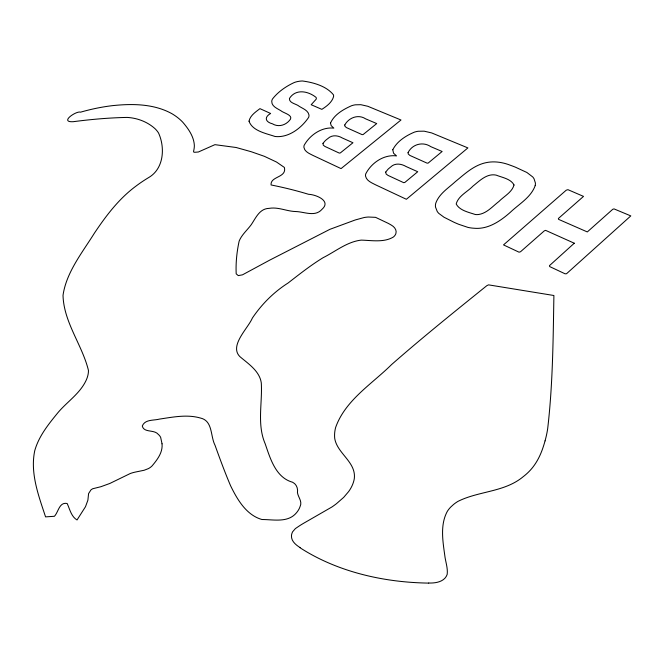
<?xml version="1.0" encoding="UTF-8"?>
<svg xmlns="http://www.w3.org/2000/svg" width="664" height="664" viewBox="0 0 664 664"><rect width="100%" height="100%" fill="white"/><g stroke="black" fill="none" stroke-linecap="round" stroke-linejoin="round"><path stroke-width="1" d="M545.053 440.879L545.385 439.659A160.148 115.951 -20 0 0 547.651 428.861C552.83 384.63 553.129 339.985 553.9 295.505L488.53 284.856L486.828 285.669C454.732 311.541 422.578 337.362 391.586 364.561C371.848 384.132 345.272 400.16 335.619 427.508A51.377 36.935 -20.2 0 0 334.714 438.389C337.163 453.612 356.344 462.003 354.302 478.669A37.333 27.382 -23.7 0 1 348.658 491.551L343.686 497.377L336.49 503.669A72.5 52.348 -24.4 0 1 331.884 507.005L303.581 523.298A119.213 94.852 -24.5 0 0 299.979 525.49L295.397 528.577L292.616 531.789A13.33 10.06 -25.5 0 0 291.479 535.649C291.098 541.135 295.92 544.978 300.103 547.592M428.72 583.009C435.584 583.291 444.664 581.871 447.179 574.401C448.009 567.886 445.386 561.478 444.722 555.013C442.739 540.703 440.083 524.651 447.312 511.371A27.88 21.563 -16.7 0 1 450.74 507.047L453.57 504.466A31.988 24.784 -16.5 0 1 457.936 501.395C478.802 490.879 504.607 492.273 523.265 476.636A50.92 37.748 -15.6 0 0 528.818 471.764C535.74 464.883 540.28 456.01 543.268 446.797A180.973 130.534 -20.9 0 0 545.053 440.879M428.703 583.1A250.029 177.537 -16.3 0 1 299.979 547.717M330.506 123.089L331.187 125.637L333.851 128.135C321.758 126.733 309.831 135.049 304.153 145.316A13.612 7.802 -20.6 0 0 303.921 147.383C304.627 151.799 309.457 153.575 312.96 155.417L341.055 168.606L400.99 119.993L367.814 106.282L360.842 104.696L355.298 104.821A13.313 7.503 -19.6 0 0 351.663 105.692C343.454 109.303 334.183 114.582 330.506 123.089M249.017 121.172C252.411 131.024 266.115 133.414 275.045 136.485C288.624 138.029 301.431 128.044 308.635 117.395A13.197 7.37 -21 0 0 308.959 114.922C308.021 110.307 302.9 108.639 299.364 106.414C296.451 103.75 288.948 103.227 289.438 98.455C295.696 88.544 308.162 91.059 315.981 97.326A5.486 3.029 -20.5 0 1 316.139 99.235L311.175 104.729L321.849 109.352C326.547 106.34 331.875 102.48 333.527 96.811A12.998 7.188 -20.3 0 0 333.469 94.844C326.389 86.046 313.425 82.444 302.485 80.991A17.115 9.338 -20.8 0 0 299.622 81.207L297.688 81.539A13.089 7.13 -20.8 0 0 294.227 82.535C286.026 86.32 278.133 91.748 272.555 98.911A12.184 6.665 -21.2 0 0 271.742 101.318C271.534 106.423 277.286 108.481 280.872 110.722C283.594 113.204 294.774 115.312 289.33 120.632C285.097 125.488 278.1 127.297 272.431 123.803C265.583 122.093 263.757 117.304 270.63 113.478L259.939 108.639C255.623 111.984 250.22 115.461 249.017 121.172M162.041 443.809C162.896 452.466 157.318 459.629 152.114 465.871A10.707 7.304 -29.4 0 1 148.362 468.626L144.163 470.253L135.356 472.071A28.004 19.372 -30.5 0 0 130.202 473.548L109.859 483.45L100.945 486.695L92.562 488.795L90.96 489.883L88.578 493.609L87.897 500.158L85.49 506.715L77.032 519.962C71.189 516.567 69.803 509.114 67.164 503.495C59.212 501.81 58.465 512.06 54.431 516.285L45.559 516.874C38.612 495.751 29.98 473.133 34.76 450.632C38.852 436.065 48.613 424.072 58.017 412.568C67.321 401.537 80.377 393.312 86.42 379.708A35.922 22.41 -29.8 0 0 88.461 370.487C82.278 344.956 63.736 322.413 63.022 295.372C66.251 272.431 82.336 252.486 94.354 233.238C105.999 215.8 118.889 198.752 135.896 186.161A90.644 52.987 -24.3 0 1 149.026 177.346C163.975 168.365 165.162 147.408 158.538 132.991A74.932 40.579 -25.7 0 0 154.82 128.501C148.728 123.047 140.975 119.528 132.949 118.101A64.142 34.545 -25.5 0 0 127.156 117.42C109.062 117.769 91.001 119.371 73.057 121.719C58.971 122.417 76.559 110.539 80.527 112.174A137.689 75.538 -26.4 0 1 112.531 105.642C132.435 103.542 153.882 103.742 171.851 113.66A136.128 74.36 -26.5 0 1 176.425 116.665A133.605 72.965 -26.4 0 1 182.774 122.234C188.335 128.7 193.797 136.41 194.336 145.2A51.244 28.195 -24.6 0 1 193.664 150.844L193.573 151.94L194.602 152.297L198.37 151.998L214.928 144.661L236.168 147.508L251.274 151.741L264.405 156.331L276.523 162.041L284.375 167.436C286.989 177.877 270.173 176.084 271.078 184.965C283.545 187.431 296.302 190.576 308.602 194.311C315.782 194.535 331.602 200.818 322.073 209.226C315.151 217.327 304.344 211.708 295.621 211.534C286.624 211.301 278.282 206.778 269.136 208.355C259.416 208.587 255.781 218.099 251.125 224.839C247.149 230.217 241.638 234.84 239.148 241.115C236.816 251.839 235.687 262.878 236.193 273.842L238.276 275.61L242.476 274.838L269.625 260.18L329.95 229.304L355.24 219.967L364.204 217.51A25.722 16.027 -19.7 0 1 368.404 217.028L375.575 217.344L388.108 223.295A107.46 68.89 -21.6 0 1 391.594 225.279C394.482 226.881 397.072 230.275 395.844 233.703A9.346 5.851 -19 0 1 393.47 236.965C384.099 242.725 371.873 240.401 361.274 240.119C347.164 241.671 335.478 251.515 323.111 257.69C310.802 265.218 299.481 274.166 288.11 282.997C273.867 292.027 261.823 304.095 252.378 318.048C247.979 328.406 229.03 345.736 239.87 356.609C248.303 363.781 259.549 370.985 261.284 382.837C262.529 403.106 256.819 424.362 265.168 443.743C270.281 458.567 275.709 477.574 292.6 482.247C296.493 484.097 298.128 488.538 297.447 492.63C298.161 497.353 302.601 501.461 300.062 506.574A19.663 14.492 -25.8 0 1 296.368 512.899C287.861 523.041 273.51 519.505 261.923 519.514C246.286 515.056 237.289 499.511 230.591 485.774C224.922 472.477 219.908 458.841 215.012 445.22C210.239 436.024 212.986 420.744 200.32 418.005C186.949 414.187 172.922 417.108 159.501 419.092C153.674 420.661 144.984 419.133 142.279 426.047C143.98 433.028 154.089 429.301 158.181 434.281A21.223 14.342 -29.2 0 1 160.647 437.335L162.041 443.809M408.061 152.637L408.244 153.965L409.862 155.426L427.052 163.137L428.122 163.112L442.124 151.492L430.795 146.653C422.943 141.291 412.195 144.171 408.061 152.637M344.782 124.957L344.898 126.202L346.342 127.554L362.071 134.618L363.075 134.584L376.72 123.57L365.623 118.839C358.269 113.967 348.774 117.652 344.782 124.957M514.019 184.974C511.986 192.394 504.034 196.229 498.93 201.474C492.622 206.272 486.994 213.169 478.777 214.472A9.752 6.067 -16.2 0 1 475.258 214.497C468.684 212.289 459.513 210.455 456.185 203.972C458.392 195.814 467.439 191.879 473 186.078C479.599 180.849 486.878 173.179 496.132 175.113C502.191 177.545 510.865 178.823 514.019 184.974M392.797 149.757L393.561 153.226L396.541 155.915C383.916 154.214 371.226 162.954 365.706 173.96A14.268 8.499 -19.1 0 0 365.565 176.159C366.578 180.923 371.79 182.824 375.641 184.849L406.376 199.283L467.896 147.914L431.675 132.933L424.138 131.173L418.22 131.256A13.969 8.159 -18 0 0 414.386 132.144C405.903 135.697 396.972 141.324 392.797 149.757M385.726 172.051L386.149 174.034L388.042 175.42L403.679 182.666L404.774 182.492L417.731 171.735L406.152 166.556C401.305 163.693 394.939 162.705 390.581 167.096A35.458 21.364 -18.2 0 0 388.108 169.137L385.726 172.051M322.978 143.341L323.293 145.2L325.003 146.478L339.296 153.102L340.333 152.927L352.957 142.752L342.358 138.012C337.793 135.265 331.851 134.634 327.759 138.66A33.773 19.613 -19.8 0 0 325.343 140.594L322.978 143.341M535.201 185.605C530.968 197.474 518.949 204.039 510.251 212.389C500.208 221.203 487.982 229.611 473.938 228.233A32.81 20.401 -16.1 0 1 467.888 227.378L458.824 224.332A175.205 102.887 -14 0 1 453.852 222.191L444.033 217.244L438.838 213.426A29.78 18.376 -16.7 0 1 437.211 211.426L435.501 207.035A22.775 14.068 -16.9 0 1 435.783 203.159C439.17 193.73 448.266 188.169 455.321 181.662C463.696 174.856 471.822 167.087 482.288 163.676A22.136 13.446 -16.1 0 1 485.799 162.73C494.074 160.862 502.714 162.248 510.516 165.311A176.931 114.44 -18.7 0 1 515.513 167.22L526.859 172.466L532.736 176.948A27.149 16.683 -15.4 0 1 534.088 178.898L535.383 182.965A22.153 13.612 -15.3 0 1 535.201 185.605M574.277 243.215L549.46 265.642L549.651 266.563L565.089 273.809L566.525 273.734L630.8 215.9L614.017 208.894L612.764 209.285L587.316 231.935L558.573 219.352L558.358 218.514L583.523 196.395L567.944 189.672L566.226 190.203L503.519 244.9L519.049 252.187L520.51 251.764L544.347 230.823L545.625 230.367L574.277 243.215"/></g></svg>
